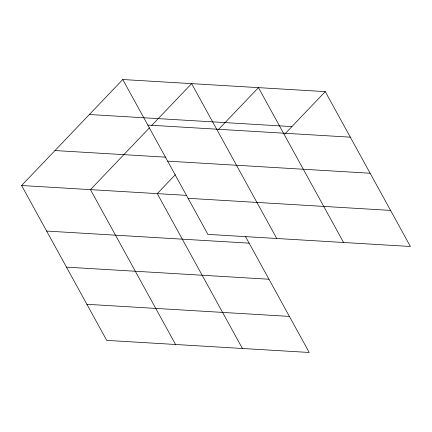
<?xml version="1.0" encoding="UTF-8"?>
<svg xmlns="http://www.w3.org/2000/svg" width="432" height="432" viewBox="0 0 432 432"><rect width="100%" height="100%" fill="white"/><g stroke="black" fill="none" stroke-linecap="round" stroke-linejoin="round"><path stroke-width="0.65" d="M245.554 236.655L309.226 352.474L106.731 340.378L21.6 185.522L122.774 79.526L325.269 91.622L410.4 246.478L207.905 234.382L122.774 79.526M149.402 127.872L90.45 189.637L175.576 344.488M151.729 125.437L191.624 83.641L276.755 238.491M175.354 174.679L157.27 193.628L242.401 348.478M218.549 129.427L258.449 87.631L343.575 242.487M284.909 133.909L325.269 91.622M89.386 114.507L291.881 126.603M147.814 125.069L350.303 137.165M54.988 150.547L165.937 157.172M167.643 161.141L370.138 173.237M21.6 185.522L186.673 195.383M188.077 198.304L390.571 210.406M46.634 231.066L249.129 243.162M66.469 267.138L268.958 279.234M86.897 304.301L289.391 316.397"/></g></svg>
